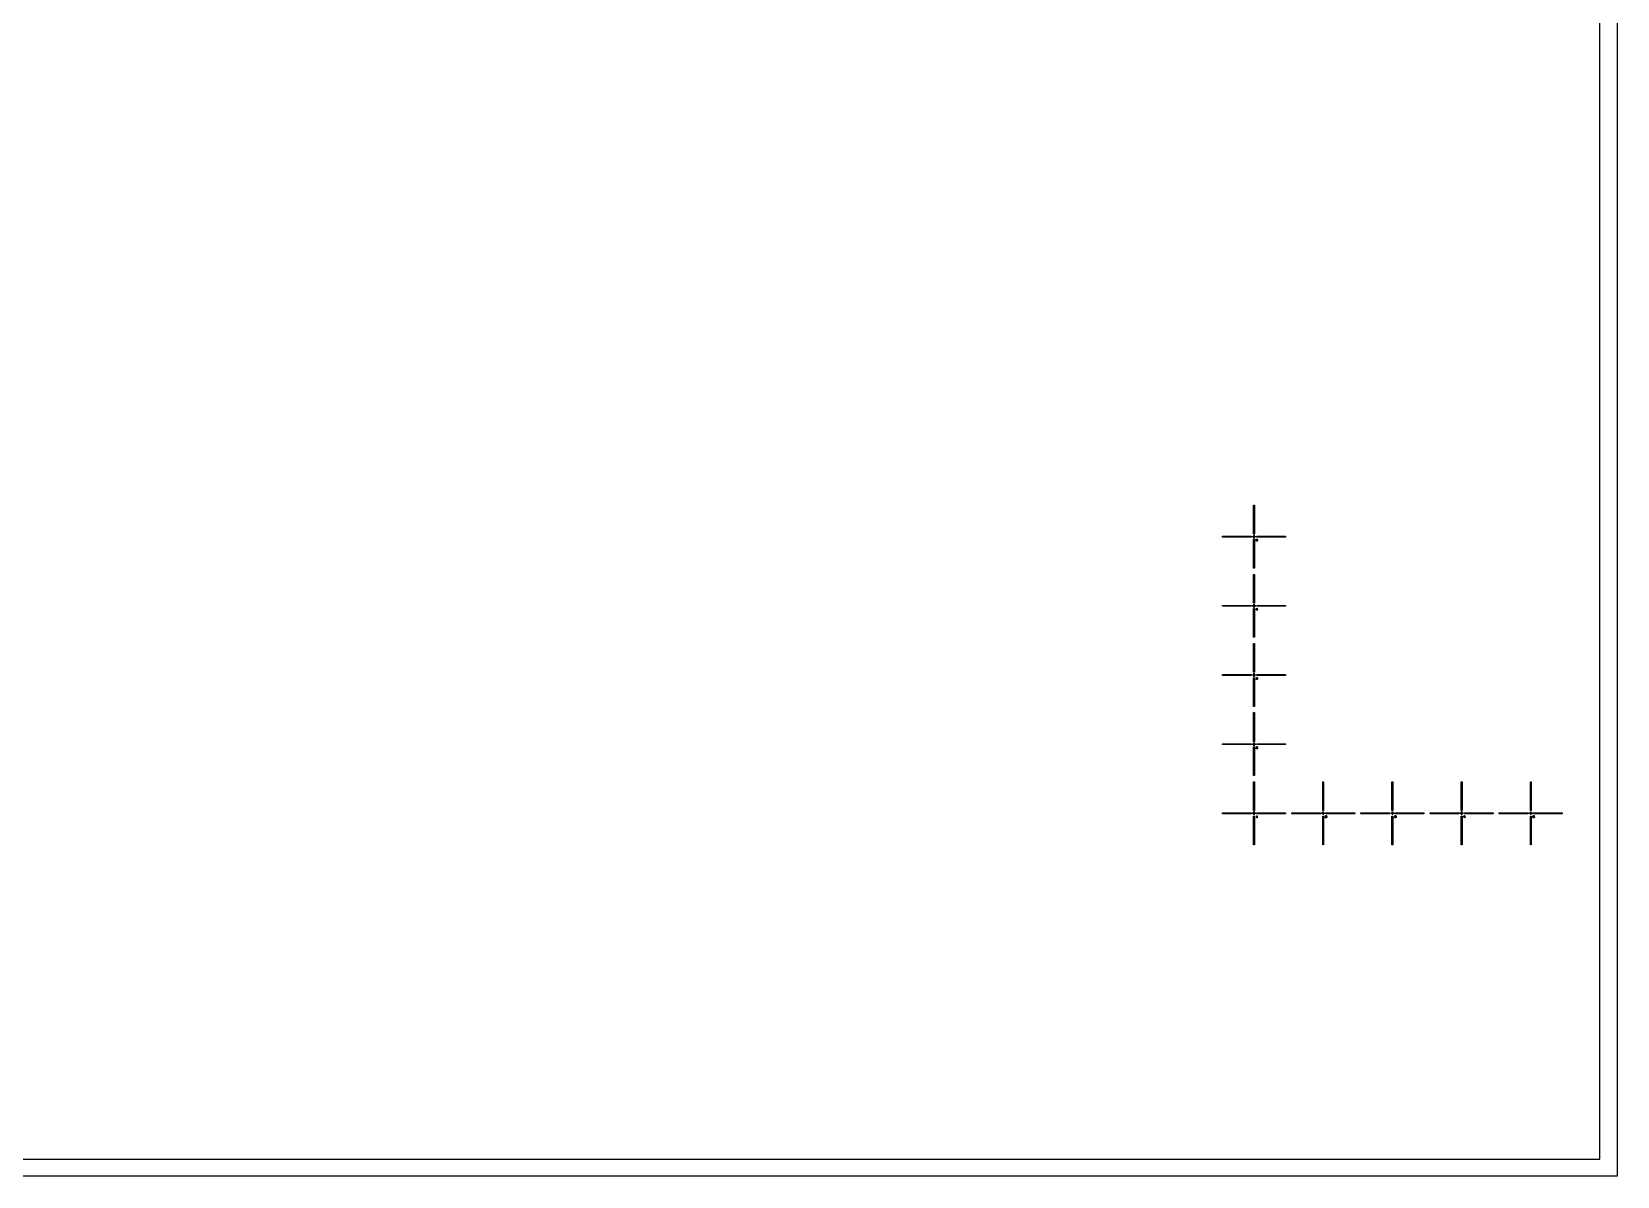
# Model space of a CAD drawing. Extents: x -4550 to 4550, y -4550 to 4550.
# Drawn here: x -33 to 4550, y -4550 to -1240 of the extents above; entities that cross this region are included whole.
import ezdxf

# ---------------------------------------------------------------- set-up
doc = ezdxf.new("R2010")
doc.units = 0
doc.layers.add('L10D0', color=1, linetype='CONTINUOUS')
doc.layers.add('L9D0', color=2, linetype='CONTINUOUS')

msp = doc.modelspace()

# ---------------------------------------------------------------- linework, layer by layer
at = {"layer": 'L10D0'}
msp.add_lwpolyline([(-4550, -4550), (-4550, -4500), (-4500, -4500), (4500, -4500), (4500, 4500), (-4500, 4500), (-4500, -4500), (-4550, -4500), (-4550, 4550), (4550, 4550), (4550, -4550)], close=True, dxfattribs=at)
at = {"layer": 'L9D0'}
for points in [[(3498.75, -2692), (3498.75, -2609), (3501.25, -2609), (3501.25, -2692)], [(3409, -2701.25), (3409, -2698.75), (3492, -2698.75), (3492, -2701.25)], [(3499.8, -2705), (3499.8, -2700.2), (3495, -2700.2), (3495, -2699.8), (3499.8, -2699.8), (3499.8, -2695), (3500.2, -2695), (3500.2, -2699.8), (3505, -2699.8), (3505, -2700.2), (3500.2, -2700.2), (3500.2, -2705)], [(3508, -2701.25), (3508, -2698.75), (3591, -2698.75), (3591, -2701.25)], [(3498.75, -2791), (3498.75, -2708), (3501.25, -2708), (3501.25, -2791)], [(3506, -2710.556), (3506, -2707), (3510.444, -2707), (3510.444, -2707.889), (3506.889, -2707.889), (3506.889, -2709.667), (3509.556, -2709.667), (3509.556, -2710.556)], [(3506, -2713.222), (3506, -2712.333), (3509.556, -2712.333), (3509.556, -2713.222)], [(3509.556, -2712.333), (3509.556, -2710.556), (3510.444, -2710.556), (3510.444, -2712.333)], [(3498.75, -2892), (3498.75, -2809), (3501.25, -2809), (3501.25, -2892)], [(3409, -2901.25), (3409, -2898.75), (3492, -2898.75), (3492, -2901.25)], [(3499.8, -2905), (3499.8, -2900.2), (3495, -2900.2), (3495, -2899.8), (3499.8, -2899.8), (3499.8, -2895), (3500.2, -2895), (3500.2, -2899.8), (3505, -2899.8), (3505, -2900.2), (3500.2, -2900.2), (3500.2, -2905)], [(3498.75, -2991), (3498.75, -2908), (3501.25, -2908), (3501.25, -2991)], [(3508.667, -2913.222), (3508.667, -2911.444), (3506, -2911.444), (3506, -2909.667), (3506.889, -2909.667), (3506.889, -2910.556), (3508.667, -2910.556), (3508.667, -2907.889), (3507.778, -2907.889), (3507.778, -2907), (3509.556, -2907), (3509.556, -2910.556), (3510.444, -2910.556), (3510.444, -2911.444), (3509.556, -2911.444), (3509.556, -2913.222)], [(3506.889, -2909.667), (3506.889, -2907.889), (3507.778, -2907.889), (3507.778, -2909.667)], [(3508, -2901.25), (3508, -2898.75), (3591, -2898.75), (3591, -2901.25)], [(3498.75, -3092), (3498.75, -3009), (3501.25, -3009), (3501.25, -3092)], [(3409, -3101.25), (3409, -3098.75), (3492, -3098.75), (3492, -3101.25)], [(3499.8, -3105), (3499.8, -3100.2), (3495, -3100.2), (3495, -3099.8), (3499.8, -3099.8), (3499.8, -3095), (3500.2, -3095), (3500.2, -3099.8), (3505, -3099.8), (3505, -3100.2), (3500.2, -3100.2), (3500.2, -3105)], [(3498.75, -3191), (3498.75, -3108), (3501.25, -3108), (3501.25, -3191)], [(3506, -3107.889), (3506, -3107), (3509.556, -3107), (3509.556, -3107.889)], [(3506, -3113.222), (3506, -3112.333), (3509.556, -3112.333), (3509.556, -3113.222)], [(3506.889, -3110.556), (3506.889, -3109.667), (3509.556, -3109.667), (3509.556, -3110.556)], [(3508, -3101.25), (3508, -3098.75), (3591, -3098.75), (3591, -3101.25)], [(3509.556, -3109.667), (3509.556, -3107.889), (3510.444, -3107.889), (3510.444, -3109.667)], [(3509.556, -3112.333), (3509.556, -3110.556), (3510.444, -3110.556), (3510.444, -3112.333)], [(3498.75, -3292), (3498.75, -3209), (3501.25, -3209), (3501.25, -3292)], [(3409, -3301.25), (3409, -3298.75), (3492, -3298.75), (3492, -3301.25)], [(3499.8, -3305), (3499.8, -3300.2), (3495, -3300.2), (3495, -3299.8), (3499.8, -3299.8), (3499.8, -3295), (3500.2, -3295), (3500.2, -3299.8), (3505, -3299.8), (3505, -3300.2), (3500.2, -3300.2), (3500.2, -3305)], [(3508, -3301.25), (3508, -3298.75), (3591, -3298.75), (3591, -3301.25)], [(3498.75, -3391), (3498.75, -3308), (3501.25, -3308), (3501.25, -3391)], [(3506, -3308.778), (3506, -3307.889), (3506.889, -3307.889), (3506.889, -3308.778)], [(3506, -3313.222), (3506, -3311.444), (3506.889, -3311.444), (3506.889, -3312.333), (3510.444, -3312.333), (3510.444, -3313.222)], [(3506.889, -3307.889), (3506.889, -3307), (3509.556, -3307), (3509.556, -3307.889)], [(3506.889, -3311.444), (3506.889, -3310.556), (3508.667, -3310.556), (3508.667, -3311.444)], [(3508.667, -3310.556), (3508.667, -3309.667), (3509.556, -3309.667), (3509.556, -3310.556)], [(3509.556, -3309.667), (3509.556, -3307.889), (3510.444, -3307.889), (3510.444, -3309.667)], [(3498.75, -3492), (3498.75, -3409), (3501.25, -3409), (3501.25, -3492)], [(3698.75, -3492), (3698.75, -3409), (3701.25, -3409), (3701.25, -3492)], [(3898.75, -3492), (3898.75, -3409), (3901.25, -3409), (3901.25, -3492)], [(4098.75, -3492), (4098.75, -3409), (4101.25, -3409), (4101.25, -3492)], [(4298.75, -3492), (4298.75, -3409), (4301.25, -3409), (4301.25, -3492)], [(3409, -3501.25), (3409, -3498.75), (3492, -3498.75), (3492, -3501.25)], [(3499.8, -3505), (3499.8, -3500.2), (3495, -3500.2), (3495, -3499.8), (3499.8, -3499.8), (3499.8, -3495), (3500.2, -3495), (3500.2, -3499.8), (3505, -3499.8), (3505, -3500.2), (3500.2, -3500.2), (3500.2, -3505)], [(3498.75, -3591), (3498.75, -3508), (3501.25, -3508), (3501.25, -3591)], [(3506.889, -3513.222), (3506.889, -3512.333), (3507.778, -3512.333), (3507.778, -3508.778), (3506.889, -3508.778), (3506.889, -3507.889), (3507.778, -3507.889), (3507.778, -3507), (3508.667, -3507), (3508.667, -3512.333), (3509.556, -3512.333), (3509.556, -3513.222)], [(3508, -3501.25), (3508, -3498.75), (3591, -3498.75), (3591, -3501.25)], [(3609, -3501.25), (3609, -3498.75), (3692, -3498.75), (3692, -3501.25)], [(3699.8, -3505), (3699.8, -3500.2), (3695, -3500.2), (3695, -3499.8), (3699.8, -3499.8), (3699.8, -3495), (3700.2, -3495), (3700.2, -3499.8), (3705, -3499.8), (3705, -3500.2), (3700.2, -3500.2), (3700.2, -3505)], [(3698.75, -3591), (3698.75, -3508), (3701.25, -3508), (3701.25, -3591)], [(3706, -3508.778), (3706, -3507.889), (3706.889, -3507.889), (3706.889, -3508.778)], [(3706, -3513.222), (3706, -3511.444), (3706.889, -3511.444), (3706.889, -3512.333), (3710.444, -3512.333), (3710.444, -3513.222)], [(3706.889, -3507.889), (3706.889, -3507), (3709.556, -3507), (3709.556, -3507.889)], [(3706.889, -3511.444), (3706.889, -3510.556), (3708.667, -3510.556), (3708.667, -3511.444)], [(3708, -3501.25), (3708, -3498.75), (3791, -3498.75), (3791, -3501.25)], [(3708.667, -3510.556), (3708.667, -3509.667), (3709.556, -3509.667), (3709.556, -3510.556)], [(3709.556, -3509.667), (3709.556, -3507.889), (3710.444, -3507.889), (3710.444, -3509.667)], [(3809, -3501.25), (3809, -3498.75), (3892, -3498.75), (3892, -3501.25)], [(3899.8, -3505), (3899.8, -3500.2), (3895, -3500.2), (3895, -3499.8), (3899.8, -3499.8), (3899.8, -3495), (3900.2, -3495), (3900.2, -3499.8), (3905, -3499.8), (3905, -3500.2), (3900.2, -3500.2), (3900.2, -3505)], [(3898.75, -3591), (3898.75, -3508), (3901.25, -3508), (3901.25, -3591)], [(3906, -3507.889), (3906, -3507), (3909.556, -3507), (3909.556, -3507.889)], [(3906, -3513.222), (3906, -3512.333), (3909.556, -3512.333), (3909.556, -3513.222)], [(3906.889, -3510.556), (3906.889, -3509.667), (3909.556, -3509.667), (3909.556, -3510.556)], [(3908, -3501.25), (3908, -3498.75), (3991, -3498.75), (3991, -3501.25)], [(3909.556, -3509.667), (3909.556, -3507.889), (3910.444, -3507.889), (3910.444, -3509.667)], [(3909.556, -3512.333), (3909.556, -3510.556), (3910.444, -3510.556), (3910.444, -3512.333)], [(4009, -3501.25), (4009, -3498.75), (4092, -3498.75), (4092, -3501.25)], [(4099.8, -3505), (4099.8, -3500.2), (4095, -3500.2), (4095, -3499.8), (4099.8, -3499.8), (4099.8, -3495), (4100.2, -3495), (4100.2, -3499.8), (4105, -3499.8), (4105, -3500.2), (4100.2, -3500.2), (4100.2, -3505)], [(4098.75, -3591), (4098.75, -3508), (4101.25, -3508), (4101.25, -3591)], [(4108.667, -3513.222), (4108.667, -3511.444), (4106, -3511.444), (4106, -3509.667), (4106.889, -3509.667), (4106.889, -3510.556), (4108.667, -3510.556), (4108.667, -3507.889), (4107.778, -3507.889), (4107.778, -3507), (4109.556, -3507), (4109.556, -3510.556), (4110.444, -3510.556), (4110.444, -3511.444), (4109.556, -3511.444), (4109.556, -3513.222)], [(4106.889, -3509.667), (4106.889, -3507.889), (4107.778, -3507.889), (4107.778, -3509.667)], [(4108, -3501.25), (4108, -3498.75), (4191, -3498.75), (4191, -3501.25)], [(4209, -3501.25), (4209, -3498.75), (4292, -3498.75), (4292, -3501.25)], [(4299.8, -3505), (4299.8, -3500.2), (4295, -3500.2), (4295, -3499.8), (4299.8, -3499.8), (4299.8, -3495), (4300.2, -3495), (4300.2, -3499.8), (4305, -3499.8), (4305, -3500.2), (4300.2, -3500.2), (4300.2, -3505)], [(4298.75, -3591), (4298.75, -3508), (4301.25, -3508), (4301.25, -3591)], [(4306, -3510.556), (4306, -3507), (4310.444, -3507), (4310.444, -3507.889), (4306.889, -3507.889), (4306.889, -3509.667), (4309.556, -3509.667), (4309.556, -3510.556)], [(4306, -3513.222), (4306, -3512.333), (4309.556, -3512.333), (4309.556, -3513.222)], [(4308, -3501.25), (4308, -3498.75), (4391, -3498.75), (4391, -3501.25)], [(4309.556, -3512.333), (4309.556, -3510.556), (4310.444, -3510.556), (4310.444, -3512.333)]]:
    msp.add_lwpolyline(points, close=True, dxfattribs=at)

doc.saveas('drawing.dxf')
